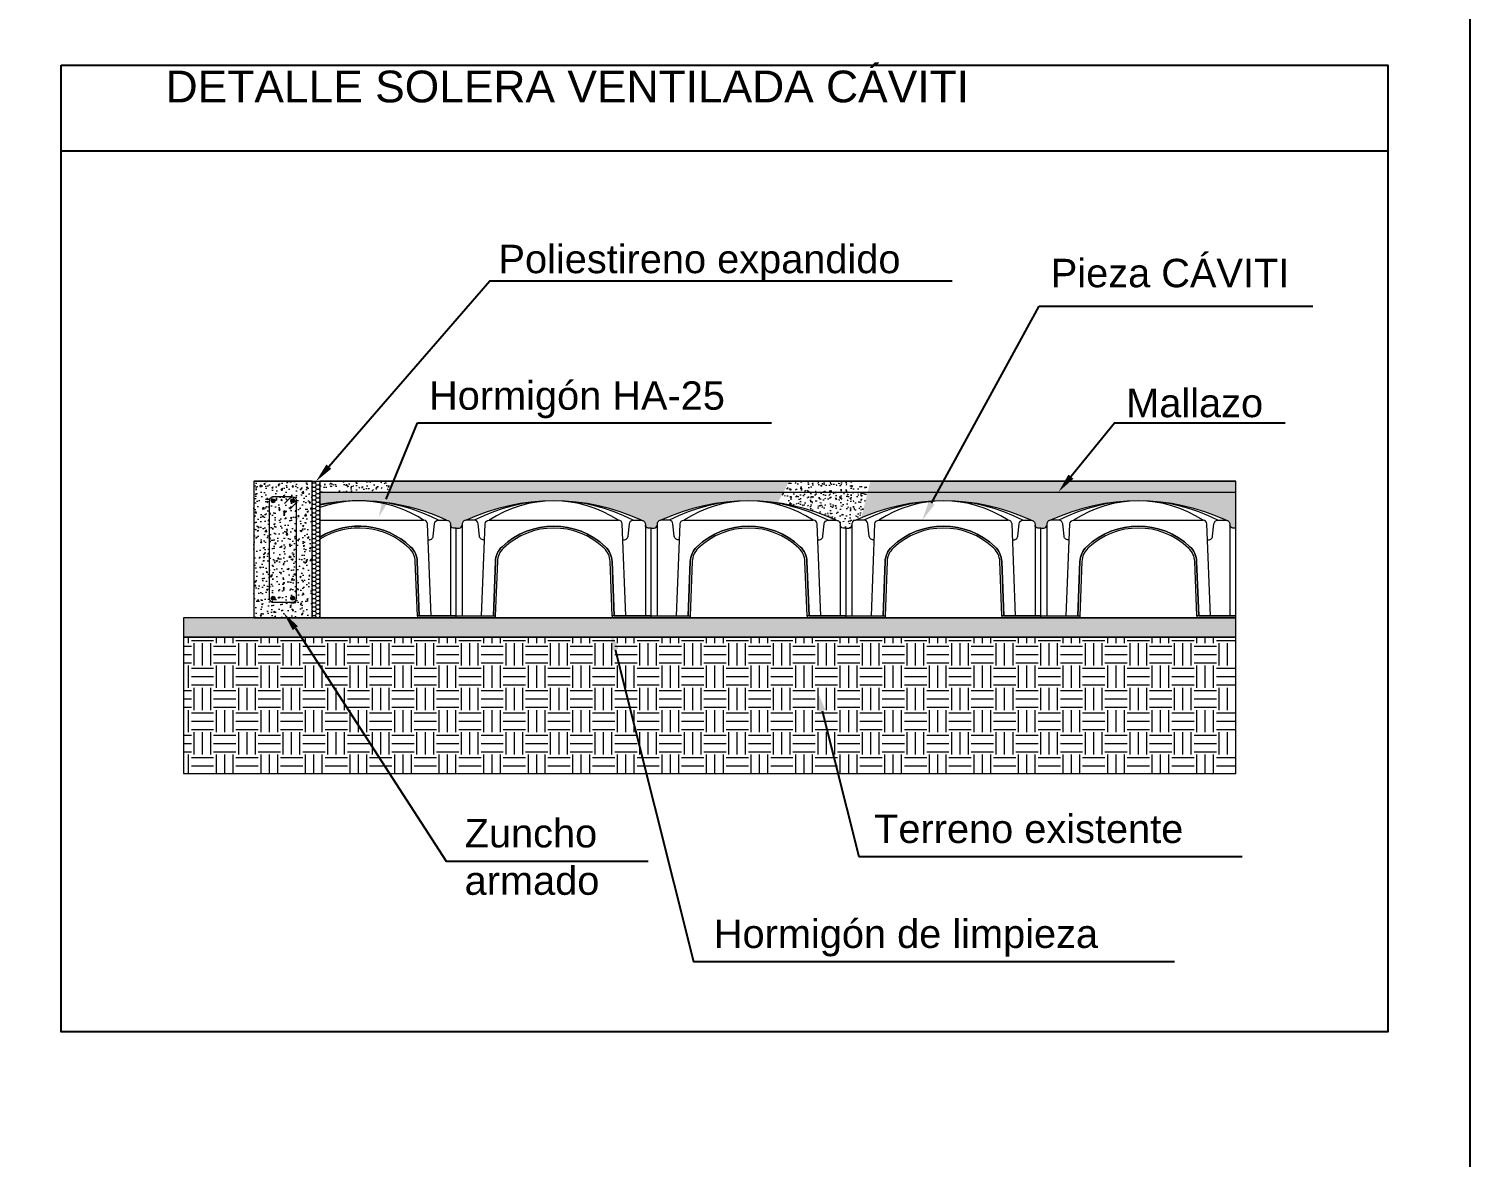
# Model space of a CAD drawing. Header units: millimetres. Extents: x 441156 to 441876, y 4514765 to 4515211.
# Drawn here: x 441284.51 to 441290.36, y 4514960.36 to 4514964.94 of the extents above; entities that cross this region are included whole.
import ezdxf

# ---------------------------------------------------------------- set-up
doc = ezdxf.new("R2010")
doc.units = ezdxf.units.MM
doc.linetypes.add('CONTINUA', pattern=[0])
doc.layers.add('01_cartela', color=6, linetype='Continuous', plot=False)
for name, color, linetype in [('01_textos', 7, 'Continuous'), ('CALEFAC_NOTAS', 7, 'Continuous'), ('INGIN SANEAMIENTO TEXTO', 7, 'Continuous')]:
    doc.layers.add(name, color=color, linetype=linetype)
doc.layers.add('_CAVITI-AUX', color=2, linetype='Continuous', lineweight=5)
doc.styles.add('Estilo1', font='swissel.ttf')
pattern_1 = [(49.99999999999999, (441211.831104919, 4514943.014584607), (0.05762772119563754, -0.005041769884432329), [0.00602579841007903, -0.06628378251086933]), (355, (441211.831104919, 4514943.014584607), (-0.0111480185190722, 0.06043412253417812), [0.004820638728063224, -0.05302721079035726]), (100.4514447, (441211.8359072137, 4514943.014164461), (0.04647970252451866, 0.05539235018630548), [0.005121140644945169, -0.0563325938457357]), (46.18420000000002, (441211.831104919, 4514943.030653402), (0.08574633352302072, -0.01329861379596055), [0.009038697615118503, -0.09942567376630344]), (96.63555760999981, (441211.8382504405, 4514943.029545194), (0.07509445950203336, 0.0782645642106544), [0.007681714111587634, -0.08449896708273086]), (351.1841511700001, (441211.831104919, 4514943.030653402), (0.07509445950629541, 0.07826456420679886), [0.00723094767584593, -0.07954045421535093]), (21, (441211.8391393169, 4514943.026636204), (0.0479578875514246, -0.03234800360326348), [0.00602579841007903, -0.06628378251086933]), (326.0000000000001, (441211.8391393169, 4514943.026636204), (0.01954890100561212, 0.05826139388008197), [0.004820638728063224, -0.05302702600869546]), (71.45144499999999, (441211.8431358075, 4514943.023940537), (0.06750678845010222, 0.02591339057753069), [0.005121140644945171, -0.05633249673706843]), (37.50000000000001, (441211.831104919, 4514943.014584607), (0.0009769711578362776, 0.02674601673522396), [0, -0.05238427417828703, 0, -0.053830465796706, 0, -0.05322788595569809]), (7.499999999999999, (441211.831104919, 4514943.014584607), (0.021136053339455, 0.03168860621836366), [0, -0.03069139990200252, 0, -0.05117911449627121, 0, -0.02028685464726606]), (327.5, (441211.8131882117, 4514943.014584607), (0.04288932245554872, -0.001812086952378027), [0, -0.02008599470026343, 0, -0.06266830346482188, 0, -0.08315601805909059]), (317.5, (441211.8051538139, 4514943.014584607), (0.0468554638153373, 0.008042777388060203), [0, -0.02611179311034246, 0, -0.04161818101894584, 0, -0.05905282441877449])]
pattern_2 = [(49.99999999999999, (0, -216.6438192352653), (0.05762772119563755, -0.005041769884432329), [0.00602579841007903, -0.06628378251086933]), (355, (0, -216.6438192352653), (-0.0111480185190722, 0.06043412253417813), [0.004820638728063224, -0.05302721079035726]), (100.4514447, (0.004802294679393526, -216.6442393816079), (0.04647970252451867, 0.05539235018630547), [0.005121140644945169, -0.05633259384573571]), (46.18420000000002, (0, -216.627750439505), (0.08574633352302072, -0.01329861379596055), [0.009038697615118533, -0.09942567376630389]), (96.63555760999992, (0.007145521443774783, -216.6288586486772), (0.07509445950203338, 0.0782645642106544), [0.007681714111587635, -0.08449896708273086]), (351.1841511700001, (0, -216.627750439505), (0.0750944595062954, 0.07826456420679888), [0.00723094767584593, -0.07954045421535093]), (21, (0.008034397880095412, -216.6317676384451), (0.04795788755142459, -0.03234800360326349), [0.00602579841007903, -0.06628378251086933]), (326.0000000000001, (0.008034397880095412, -216.6317676384451), (0.01954890100561212, 0.05826139388008197), [0.004820638728063224, -0.05302702600869546]), (71.45144499999999, (0.01203088850756728, -216.6344633054282), (0.06750678845010223, 0.02591339057753069), [0.005121140644945171, -0.05633249673706843]), (37.50000000000001, (0, -216.6438192352653), (0.0009769711578362778, 0.02674601673522397), [0, -0.05238427417828703, 0, -0.053830465796706, 0, -0.0532278859556981]), (7.499999999999999, (0, -216.6438192352653), (0.021136053339455, 0.03168860621836367), [0, -0.03069139990200252, 0, -0.05117911449627123, 0, -0.02028685464726607]), (327.5, (-0.01791670727263295, -216.6438192352653), (0.04288932245554872, -0.001812086952378028), [0, -0.02008599470026343, 0, -0.06266830346482191, 0, -0.0831560180590906]), (317.5, (-0.02595110515274257, -216.6438192352653), (0.04685546381533731, 0.008042777388060203), [0, -0.02611179311034246, 0, -0.04161818101894584, 0, -0.05905282441877449])]

# ---------------------------------------------------------------- blocks, each defined once
blk = doc.blocks.new('C30_lateral')
for points in [[(-0.2005385417044891, 0.4274968172066735, 0.4816990722417561), (-0.2089531521548054, 0.4406792791743328), (-0.2410468478451691, 0.4440575629311923, -0.3838189494988065), (-0.2499999999999929, 0.4540026174604179), (-0.2499999999999929, 0.4750000000001364, -0.414213562373095), (-0.2399999999999949, 0.4850000000001558), (-0.004999999999995453, 0.4850000000001558)], [(-0.004999999999995453, 0.5000000000002842), (-0.005000000000002558, 0.4000000000002899), (0, 0.4000000000002899), (0, 0.5000000000002842), (-0.2299999999999898, 0.5000000000002558), (-0.2299999999999898, 0.4925000000002626, -0.414213562373095), (-0.2374999999999901, 0.4850000000002694)], [(-0.004999999999995453, 0.4350000000001444), (-0.2410468478655687, 0.4259424370669365, 0.3838189507984343), (-0.2500000000203926, 0.4159973824924066)], [(-0.004999999999995453, 0.06499999999999773), (-0.2410468478655687, 0.07405756293323407, -0.3838189507984343), (-0.2500000000203926, 0.08400261750773552), (-0.2499999985162162, 0.416002867399726)], [(-0.005000000000002558, 0.4050036746369017), (-0.14430025512371, 0.3996584610116827, 0.1956200089911385), (-0.1820678914430047, 0.3825784738402547, 0.3992511138372316), (-0.1820678914409726, 0.1174215261633549, 0.1956200089920945), (-0.1443002551239729, 0.1003415389889426), (-0.005000000000002558, 0.09499632536369518)], [(-0.005000000000002558, 0.4000000000006025), (-0.1441085369729578, 0.3946621429625736, 0.1956200089911689), (-0.1784427549369241, 0.3791348804830932, 0.3992511138372219), (-0.1784427549346006, 0.1208651195202037, 0.1956200089920585), (-0.1441085369732207, 0.1053378570380517), (-0.004999999999995453, 0.09999999999999432)], [(-0.004999999999995453, 0), (-0.005000000000002558, 0.09999999999999432), (0, 0.09999999999999432), (0, 0), (-0.2299999999999898, 2.842170943040401e-14), (-0.2299999999999898, 0.0075000000000216, 0.414213562373095), (-0.2374999999999901, 0.01500000000001478)], [(-0.2005385417044891, 0.07250318279349699, -0.4816990722416616), (-0.2089531521548054, 0.0593207208258093), (-0.2410468478451691, 0.05594243706892144, 0.3838189494988065), (-0.2499999999999929, 0.04599738253972419), (-0.2499999999999929, 0.02500000000000568, 0.414213562373095), (-0.2399999999999949, 0.01500000000001478), (-0.004999999999995453, 0.01500000000001478)]]:
    blk.add_lwpolyline(points, format="xyb")
for centre, radius, start, end in [((0.23125000000082, 0.2500000000000568), 0.5312500000007705, 154.9423845817267, 205.0576154182714), ((0.1411706793072511, 0.2500000000000853), 0.4411706793071853, 152.4571405051513, 207.5428594948469), ((0.0005513100454876962, 0.2500000000000568), 0.3005513100454412, 146.4743921063303, 213.5256078936639)]:
    blk.add_arc(centre, radius, start, end)
blk = doc.blocks.new('corte_01')
blk.add_line((-0.3500000000002856, 0.2905033540859634), (-0.3500000000002856, 0.2011072191099998))
blk.add_lwpolyline([(-0.3500000000002856, 0.249999999721382), (-0.08399713260055819, 0.2499999985162162)])
for points in [[(-0.09499632536338254, 0.005000000000002558), (-0.1003415389886015, 0.14430025512371, 0.1956200089911385), (-0.1174215261600295, 0.1820678914430047, 0.3386089107139164), (-0.3500000000002856, 0.2069878354833534, 0.3386089107139164)], [(-0.09999999999968168, 0.005000000000002558), (-0.1053378570377106, 0.1441085369729578, 0.1956200089911689), (-0.120865119517191, 0.1784427549369241, 0.3431555736592181), (-0.3500000000002856, 0.2011072191099998, 0.3431555736592181)], [(0, 0.004999999999995453), (-0.09999999999999432, 0.005000000000002558), (-0.09999999999999432, 0), (0, 0), (-2.842170943040401e-14, 0.2299999999999898), (-0.0075000000000216, 0.2299999999999898, -0.414213562373095), (-0.01500000000001478, 0.2374999999999901)], [(-0.06500000000013983, 0.004999999999995453), (-0.07405756293334775, 0.2410468478655687, 0.3838189507984343), (-0.08400261750787763, 0.2500000000203926)], [(-0.07250318279361068, 0.2005385417044891, 0.4816990722417561), (-0.05932072082595141, 0.2089531521548054), (-0.05594243706909197, 0.2410468478451691, -0.3838189494988065), (-0.04599738253986629, 0.2499999999999929), (-0.02500000000014779, 0.2499999999999929, -0.414213562373095), (-0.01500000000012847, 0.2399999999999949), (-0.01500000000012847, 0.004999999999995453)]]:
    blk.add_lwpolyline(points, format="xyb")
for centre, radius, start, end in [((-0.2500000000002274, -0.0005513100454876962), 0.3005513100454412, 56.47439210633036, 109.4340666694297), ((-0.2500000000002274, -0.23125000000082), 0.5312500000007705, 64.94238458172676, 100.8498158629873), ((-0.250000000000199, -0.1411706793072511), 0.4411706793071853, 62.4571405051513, 103.1010785720571)]:
    blk.add_arc(centre, radius, start, end)

msp = doc.modelspace()

# ---------------------------------------------------------------- hatches: boundary and pattern name
at = {"layer": '_CAVITI-AUX'}
h = msp.add_hatch(dxfattribs=at)
h.set_pattern_fill('AR-CONC', color=254, scale=0.0003163148771695029, style=0)
h.set_pattern_definition(pattern_1)
h.paths.add_polyline_path([(441285.6589974969, 4514963.102848232), (441285.421761339, 4514963.102848232), (441285.421761339, 4514962.549297197), (441285.6589974969, 4514962.549297197)])
h = msp.add_hatch(dxfattribs=at)
h.set_pattern_fill('HONEY', color=256, scale=0.003163148771695028, style=0)
h.set_pattern_definition([(0, (441211.831104919, 4514943.014584607), (0.01506449602519757, 0.008697490797346758), [0.01004299735013171, -0.02008599470026343]), (120, (441211.831104919, 4514943.014584607), (-0.01506449599228245, 0.008697490854357426), [0.01004299735013169, -0.02008599470026338]), (59.99999999999999, (441211.831104919, 4514943.014584607), (3.29151222835188e-11, 0.01739498165170418), [-0.02008599470026343, 0.01004299735013171])])
h.paths.add_polyline_path([(441285.6589974969, 4514963.102848232), (441285.6906289847, 4514963.102848232), (441285.6906289847, 4514962.549297197), (441285.6589974969, 4514962.549297197)], flags=17)
h = msp.add_hatch(dxfattribs=at)
h.set_pattern_fill('AR-CONC', color=254, scale=0.0003163148771695029, style=0)
h.set_pattern_definition(pattern_2)
h.paths.add_polyline_path([(441285.9886267002, 4514963.102848232), (441285.6906289847, 4514963.102848232), (441285.6906289847, 4514963.058564148), (441285.9704461354, 4514963.058564148)])
h = msp.add_hatch(dxfattribs=at)
h.set_pattern_fill('AR-CONC', color=254, scale=0.0003163148771695029, style=0)
h.set_pattern_definition(pattern_2)
h.paths.add_polyline_path([(441286.9954278549, 4514962.944690793, -0.414213531411887), (441287.0112435968, 4514962.92887505), (441287.0112435968, 4514962.924921113, 0.4142135623730951), (441287.0231054046, 4514962.913059305), (441287.0349672126, 4514962.913059305), (441287.0468290207, 4514962.913059305, 0.4647927261435585), (441287.0588497847, 4514962.926638366, -0.4564119804114849), (441287.0745065703, 4514962.944690793, -0.1454838851494013), (441287.5480585652, 4514963.015485054), (441287.571556038, 4514963.058564148), (441285.6906289847, 4514963.058564148), (441285.6906289847, 4514963.008749861, -0.1579704279593764), (441286.204640662, 4514962.944690793, -0.4142135308729084), (441286.2204564039, 4514962.92887505), (441286.2204564039, 4514962.924921113, 0.4142135623730951), (441286.2323182116, 4514962.913059305), (441286.2441800197, 4514962.913059305), (441286.2560418277, 4514962.913059305, 0.4647927261435577), (441286.2680625917, 4514962.926638366, -0.45641198041179), (441286.2837193773, 4514962.944690793, -0.2222222236054084)])
h = msp.add_hatch(dxfattribs=at)
h.set_pattern_fill('AR-CONC', color=254, scale=0.0003163148771695029, style=0)
h.set_pattern_definition(pattern_2)
h.paths.add_polyline_path([(441287.595710772, 4514963.102848232), (441285.9886267002, 4514963.102848232), (441285.9704461354, 4514963.058564148), (441287.571556038, 4514963.058564148)])
h = msp.add_hatch(dxfattribs=at)
h.set_pattern_fill('AR-CONC', color=254, scale=0.0003163148771695029, style=0)
h.set_pattern_definition(pattern_2)
h.paths.add_polyline_path([(441287.7728214379, 4514963.058564148), (441287.571556038, 4514963.058564148), (441287.5480585652, 4514963.015485054, -0.05779545865203738), (441287.7353440736, 4514962.966463218)])
h = msp.add_hatch(dxfattribs=at)
h.set_pattern_fill('AR-CONC', color=254, scale=0.0003163148771695029, style=0)
h.set_pattern_definition(pattern_2)
h.paths.add_polyline_path([(441287.790841351, 4514963.102848232), (441287.595710772, 4514963.102848232), (441287.571556038, 4514963.058564148), (441287.7728214379, 4514963.058564148)])
h = msp.add_hatch(dxfattribs=at)
h.set_pattern_fill('AR-CONC', color=254, scale=0.0003163148771695029, style=0)
h.set_pattern_definition(pattern_2)
h.paths.add_polyline_path([(441287.9132767561, 4514963.058564148), (441287.7728214379, 4514963.058564148), (441287.7353440736, 4514962.966463218, -0.01646889016330024), (441287.7862150479, 4514962.944690793, -0.4142135314118908), (441287.8020307898, 4514962.92887505), (441287.8020307898, 4514962.924921113, 0.4142135623730951), (441287.8138925976, 4514962.913059305), (441287.8257544056, 4514962.913059305), (441287.8376162135, 4514962.913059305, 0.4142135623730951), (441287.8494780213, 4514962.924921113), (441287.8494780213, 4514962.92887505, -0.4142135308729323), (441287.8652937632, 4514962.944690793, -0.00714127146389083), (441287.8871774246, 4514962.954543748)])
h = msp.add_hatch(dxfattribs=at)
h.set_pattern_fill('AR-CONC', color=254, scale=0.0003163148771695029, style=0)
h.set_pattern_definition(pattern_2)
h.paths.add_polyline_path([(441287.9243878938, 4514963.102848232), (441287.790841351, 4514963.102848232), (441287.7728214379, 4514963.058564148), (441287.9132767561, 4514963.058564148)])
at = {"layer": '_CAVITI-AUX', "linetype": 'CONTINUA'}
h = msp.add_hatch(dxfattribs=at)
h.set_pattern_fill('AR-CONC', color=254, scale=0.0003, style=0)
h.set_pattern_definition([(49.99999999999999, (0, -216.6438192352653), (0.0546554006988012, -0.004781725661670925), [0.005715, -0.062865]), (355, (0, -216.6438192352653), (-0.0105730264274908, 0.05731705357171054), [0.004572, -0.050292175251]), (100.4514447, (0.004554602100000693, -216.6442177113153), (0.04408237412710598, 0.05253532557365852), [0.004857002639999998, -0.05342707337999998]), (46.18420000000002, (0, -216.6285792352652), (0.08132371226763897, -0.01261269837981814), [0.008572499999999986, -0.0942974999999999]), (96.63555760999992, (0.006776970000004212, -216.6296302852653), (0.0712212402154509, 0.07422783737931644), [0.007285506941999999, -0.08014068244799999]), (351.1841511700001, (0, -216.6285792352652), (0.07122124021949311, 0.07422783737565979), [0.006857990121, -0.07543791957599999]), (21, (0.007620000000002847, -216.6323892352652), (0.04548431738073974, -0.03067955945612628), [0.005715, -0.062865]), (326.0000000000001, (0.007620000000002847, -216.6323892352652), (0.01854060850429412, 0.05525638983669578), [0.004572, -0.05029199999999999]), (71.45144499999999, (0.01141035978000104, -216.6349458652353), (0.06402492578361484, 0.02457683066577157), [0.00485700264, -0.05342698127999999]), (37.50000000000001, (0, -216.6438192352653), (0.0009265809751775449, 0.02536651166194593), [0, -0.04968239999999999, 0, -0.051054, 0, -0.0504825]), (7.499999999999999, (0, -216.6438192352653), (0.02004589875309172, 0.03005417244543585), [0, -0.0291084, 0, -0.0485394, 0, -0.0192405]), (327.5, (-0.01699260000000891, -216.6438192352653), (0.04067717855006141, -0.001718623197802033), [0, -0.01905, 0, -0.059436, 0, -0.07886699999999999]), (317.5, (-0.02461259999999754, -216.6438192352653), (0.04443875441580541, 0.007627947309999908), [0, -0.024765, 0, -0.0394716, 0, -0.05600699999999999])])
h.paths.add_polyline_path([(441289.4073287914, 4514963.058564148), (441287.9132767561, 4514963.058564148), (441287.8871774246, 4514962.954543748, -0.2147401703947355), (441288.5770022408, 4514962.944690793, -0.4142135314118809), (441288.5928179827, 4514962.92887505), (441288.5928179827, 4514962.924921113, 0.4142135623730951), (441288.6046797904, 4514962.913059305), (441288.6165415985, 4514962.913059305), (441288.6284034064, 4514962.913059305, 0.4142135623730951), (441288.6402652142, 4514962.924921113), (441288.6402652142, 4514962.92887505, -0.4142135308729323), (441288.656080956, 4514962.944690793, -0.2222222236054122), (441289.3677894336, 4514962.944690793, -0.4142135314118766), (441289.3836051755, 4514962.92887505), (441289.3836051755, 4514962.924921113, 0.4142135623730951), (441289.3954669833, 4514962.913059305), (441289.4073287914, 4514962.913059305)])
at = {"layer": '_CAVITI-AUX'}
h = msp.add_hatch(dxfattribs=at)
h.set_pattern_fill('AR-CONC', color=254, scale=0.0003163148771695029, style=0)
h.set_pattern_definition(pattern_2)
h.paths.add_polyline_path([(441289.4073287914, 4514963.102848232), (441287.9243878938, 4514963.102848232), (441287.9132767561, 4514963.058564148), (441289.4073287914, 4514963.058564148)])
h = msp.add_hatch(color=256, dxfattribs=at)
h.dxf.hatch_style = 1
edge = h.paths.add_edge_path()
edge.add_arc((441285.5008400583, 4514963.023769512), 0.007907871929237571, 0, 360)
h = msp.add_hatch(color=256, dxfattribs=at)
h.dxf.hatch_style = 1
edge = h.paths.add_edge_path()
edge.add_arc((441285.5799187776, 4514963.023769512), 0.007907871929237571, 0, 360)
h = msp.add_hatch(color=256, dxfattribs=at)
h.dxf.hatch_style = 1
edge = h.paths.add_edge_path()
edge.add_arc((441285.5008400583, 4514962.628375915), 0.007907871929237571, 0, 360)
h = msp.add_hatch(color=256, dxfattribs=at)
h.dxf.hatch_style = 1
edge = h.paths.add_edge_path()
edge.add_arc((441285.5799187776, 4514962.628375915), 0.007907871929237571, 0, 360)
h = msp.add_hatch(dxfattribs=at)
h.set_pattern_fill('AR-CONC', color=254, scale=0.0003163148771695029, style=0)
h.set_pattern_definition(pattern_1)
h.paths.add_polyline_path([(441289.4073287914, 4514962.549297197), (441289.2491713528, 4514962.549297197), (441285.421761339, 4514962.549297197), (441285.1370779495, 4514962.549297197), (441285.1370779495, 4514962.470218478), (441289.4073287914, 4514962.470218478)])
h = msp.add_hatch(dxfattribs=at)
h.set_pattern_fill('EARTH', color=254, scale=0.01424074098395421, style=0)
h.set_pattern_definition([(0, (441211.831104919, 4514943.014584607), (0.09042870524810924, 0.09042870524810924), [0.09042870524810924, -0.09042870524810924]), (0, (441211.831104919, 4514943.048495372), (0.09042870524810924, 0.09042870524810924), [0.09042870524810924, -0.09042870524810924]), (0, (441211.831104919, 4514943.082406137), (0.09042870524810924, 0.09042870524810924), [0.09042870524810924, -0.09042870524810924]), (90, (441211.8424085071, 4514943.093709723), (-0.09042870524810924, 0.09042870524810924), [0.09042870524810924, -0.09042870524810924]), (90, (441211.8763192716, 4514943.093709723), (-0.09042870524810924, 0.09042870524810924), [0.09042870524810924, -0.09042870524810924]), (90, (441211.9102300361, 4514943.093709723), (-0.09042870524810924, 0.09042870524810924), [0.09042870524810924, -0.09042870524810924])])
h.paths.add_polyline_path([(441289.4073287914, 4514962.470218478), (441285.1370779495, 4514962.470218478), (441285.1370779495, 4514961.916667443), (441289.4073287914, 4514961.916667443)])

# ---------------------------------------------------------------- linework, layer by layer
at = {"layer": '01_cartela', "color": 3}
msp.add_lwpolyline([(441259.7207287893, 4514969.93626665), (441259.7207287893, 4514948.401242637), (441290.3587168496, 4514948.401242637), (441290.3587168496, 4514969.93626665)], close=True, dxfattribs=at)
at = {"layer": '_CAVITI-AUX', "linetype": 'ByBlock', "lineweight": -2}
for p, q in [((441288.6094965126, 4514963.814556705), (441288.6253122565, 4514963.814556705)), ((441286.086022581, 4514963.34008439), (441286.1018383249, 4514963.34008439)), ((441287.1931246512, 4514963.34008439), (441287.208940395, 4514963.34008439)), ((441287.8777722616, 4514961.57927676), (441287.8935880055, 4514961.57927676))]:
    msp.add_line(p, q, dxfattribs=at)
at = {"layer": '_CAVITI-AUX'}
for p, q in [((441285.421761339, 4514963.102848232), (441285.6589974969, 4514963.102848232)), ((441285.421761339, 4514963.102848232), (441285.421761339, 4514962.549297197)), ((441285.6906289847, 4514963.102848232), (441289.4073287914, 4514963.102848232)), ((441285.421761339, 4514962.549297197), (441285.1370779495, 4514962.549297197)), ((441285.421761339, 4514962.549297197), (441289.4073287914, 4514962.549297197)), ((441285.1370779495, 4514962.470218478), (441289.4073287914, 4514962.470218478))]:
    msp.add_line(p, q, dxfattribs=at)
at = {"layer": '_CAVITI-AUX', "linetype": 'ByBlock', "lineweight": -2}
for points in [[(441285.7266043089, 4514963.162607157), (441286.3803565571, 4514963.916936674), (441288.2563295453, 4514963.916936674)], [(441288.1728952806, 4514963.014113794), (441288.6094965126, 4514963.814556705)], [(441288.6253122565, 4514963.814556705), (441289.7207534562, 4514963.814556705)], [(441285.9589508408, 4514963.030563995), (441286.086022581, 4514963.34008439)], [(441286.1018383249, 4514963.34008439), (441287.5227959366, 4514963.34008439)], [(441288.7383812016, 4514963.121905374), (441288.9154101933, 4514963.34008439), (441289.6085566735, 4514963.34008439)], [(441285.5908455118, 4514962.506388026), (441286.2032522081, 4514961.561338036), (441287.0223549371, 4514961.561338036)], [(441286.8892777434, 4514962.420448057), (441287.2072663811, 4514961.153085892), (441289.1582657805, 4514961.153085892)], [(441287.729188342, 4514962.171466593), (441287.8777722616, 4514961.57927676)], [(441287.8935880055, 4514961.57927676), (441289.4334057883, 4514961.57927676)]]:
    msp.add_lwpolyline(points, dxfattribs=at)
at = {"layer": '_CAVITI-AUX'}
for points in [[(441285.6589974969, 4514963.102848232), (441285.421761339, 4514963.102848232), (441285.421761339, 4514962.549297197), (441285.6589974969, 4514962.549297197)], [(441285.6589974969, 4514963.102848232), (441285.6906289847, 4514963.102848232), (441285.6906289847, 4514962.549297197), (441285.6589974969, 4514962.549297197)], [(441289.4073287914, 4514962.549297197), (441289.2491713528, 4514962.549297197), (441285.421761339, 4514962.549297197), (441285.1370779495, 4514962.549297197), (441285.1370779495, 4514962.470218478), (441289.4073287914, 4514962.470218478)], [(441289.4073287914, 4514962.470218478), (441285.1370779495, 4514962.470218478), (441285.1370779495, 4514961.916667443), (441289.4073287914, 4514961.916667443)]]:
    msp.add_lwpolyline(points, close=True, dxfattribs=at)
msp.add_lwpolyline([(441289.4073287914, 4514963.102848232), (441285.6906289847, 4514963.102848232), (441285.6906289847, 4514962.876663856, -0.338608910703039), (441286.0584691415, 4514962.83725111, -0.1956200090037024), (441286.0854824117, 4514962.777518784), (441286.0939362647, 4514962.557205069), (441286.2441800197, 4514962.557205069), (441286.3944237745, 4514962.557205069), (441286.4028776276, 4514962.777518784, -0.1956200089887215), (441286.4298908976, 4514962.83725111, -0.399251113826974), (441286.8492563344, 4514962.83725111, -0.1956200090036965), (441286.8762696047, 4514962.777518784), (441286.8847234576, 4514962.557205069), (441287.0349672126, 4514962.557205069), (441287.1852109675, 4514962.557205069), (441287.1936648205, 4514962.777518784, -0.1956200089887219), (441287.2206780906, 4514962.83725111, -0.3992511138269741), (441287.6400435274, 4514962.83725111, -0.1956200090036957), (441287.6670567976, 4514962.777518784), (441287.6755106506, 4514962.557205069), (441287.8257544055, 4514962.557205069), (441287.9759981604, 4514962.557205069), (441287.9844520135, 4514962.777518784, -0.1956200089887222), (441288.0114652835, 4514962.83725111, -0.3992511138269741), (441288.4308307203, 4514962.83725111, -0.1956200090036957), (441288.4578439906, 4514962.777518784), (441288.4662978434, 4514962.557205069), (441288.6165415984, 4514962.557205069), (441288.7667853532, 4514962.557205069), (441288.7752392063, 4514962.777518784, -0.1956200089887193), (441288.8022524764, 4514962.83725111, -0.3992511138269742), (441289.2216179132, 4514962.83725111, -0.1956200090036971), (441289.2486311835, 4514962.777518784), (441289.2570850364, 4514962.557205069), (441289.4073287914, 4514962.557205069)], format="xyb", close=True, dxfattribs=at)
msp.add_lwpolyline([(441285.6906289847, 4514963.058564148), (441289.4073287914, 4514963.058564148)], dxfattribs=at)
for points in [[(441285.5799187776, 4514963.039585257), (441285.5008400583, 4514963.039585257, 0.414213562373095), (441285.4850243145, 4514963.023769512), (441285.4850243145, 4514962.628375915, 0.414213562373095), (441285.5008400583, 4514962.612560173), (441285.5799187776, 4514962.612560173, 0.414213562373095), (441285.5957345216, 4514962.628375915), (441285.5957345216, 4514963.023769512)], [(441285.5463685184, 4514963.012586093), (441285.5687353578, 4514963.034952933, -1), (441285.5911021974, 4514963.012586093), (441285.5687353578, 4514962.990219253)]]:
    msp.add_lwpolyline(points, format="xyb", dxfattribs=at)
for centre in [(441285.5008400583, 4514963.023769512), (441285.5799187776, 4514963.023769512), (441285.5008400583, 4514962.628375915), (441285.5799187776, 4514962.628375915)]:
    msp.add_circle(centre, 0.007907871929237571, dxfattribs=at)
for points in [[(441285.7365641297, 4514963.153975312), (441285.6748132407, 4514963.102848232), (441285.7166444881, 4514963.171239002)], [(441288.7486157595, 4514963.113601122), (441288.6885556911, 4514963.060498026), (441288.7281466437, 4514963.130209626)], [(441285.971143134, 4514963.025558523), (441285.9289180037, 4514962.957410236), (441285.9467585474, 4514963.035569469)], [(441288.1844657812, 4514963.00780267), (441288.1350285343, 4514962.944690791), (441288.1613247801, 4514963.020424918)], [(441285.6013050743, 4514962.514407024), (441285.5427315246, 4514962.569145401), (441285.5803859494, 4514962.498369029)], [(441286.902061285, 4514962.423655524), (441286.8700329478, 4514962.497149307), (441286.8764942018, 4514962.417240592)], [(441287.7419718836, 4514962.174674059), (441287.7099435464, 4514962.248167843), (441287.7164048004, 4514962.168259127)]]:
    msp.add_solid(points, dxfattribs=at)
at = {"layer": 'CALEFAC_NOTAS', "color": 7}
for points in [[(441284.6407441555, 4514964.793092981), (441290.025155223, 4514964.793092981), (441290.025155223, 4514960.867115389), (441284.6407441555, 4514960.867115389)], [(441284.6407441555, 4514964.793092981), (441290.025155223, 4514964.793092981), (441290.025155223, 4514964.443920321), (441284.6407441555, 4514964.443920321)]]:
    msp.add_lwpolyline(points, close=True, dxfattribs=at)

# ---------------------------------------------------------------- block references
at = {"layer": '_CAVITI-AUX', "xscale": 1.581574385847514, "yscale": 1.581574385847514, "zscale": 1.581574385847514}
msp.add_blockref('corte_01', (441286.2441800197, 4514962.549297197), dxfattribs=at)
at = {"layer": '_CAVITI-AUX', "xscale": 1.581574385847514, "yscale": 1.581574385847514, "zscale": 1.581574385847514, "rotation": 270}
for p in [(441286.2441800197, 4514962.549297197), (441287.0349672126, 4514962.549297197), (441287.8257544055, 4514962.549297197), (441288.6165415984, 4514962.549297197)]:
    msp.add_blockref('C30_lateral', p, dxfattribs=at)

# ---------------------------------------------------------------- texts
at = {"layer": '01_textos', "color": 1, "insert": (441284.3615046651, 4514964.770394313), "char_height": 0.1288338101108379, "attachment_point": 1, "style": 'Estilo1'}
msp.add_mtext_dynamic_manual_height_columns('\\pi0.70303;DETALLE SOLERA VENTILADA CÁVITI{\\H1.7223x; }', width=4.915157639354463, gutter_width=11.875, heights=[0], dxfattribs=at)
at = {"layer": 'INGIN SANEAMIENTO TEXTO', "color": 5, "char_height": 0.1154296411361249, "width": 4.945009669140212, "attachment_point": 1, "style": 'Estilo1'}
for s, insert in [('Poliestireno expandido', (441286.4153659327, 4514964.063422123)), ('Pieza CÁVITI', (441288.6569437441, 4514964.006271759)), ('Hormigón HA-25', (441286.1334698126, 4514963.508910213)), ('Mallazo', (441288.9628574249, 4514963.478709893)), ('Zuncho\\Parmado', (441286.2780117803, 4514961.73193998)), ('Terreno existente', (441287.9397484705, 4514961.749878704)), ('Hormigón de limpieza', (441287.2892899371, 4514961.323687836))]:
    msp.add_mtext(s, dxfattribs=dict(at, insert=insert))

doc.saveas('drawing.dxf')
